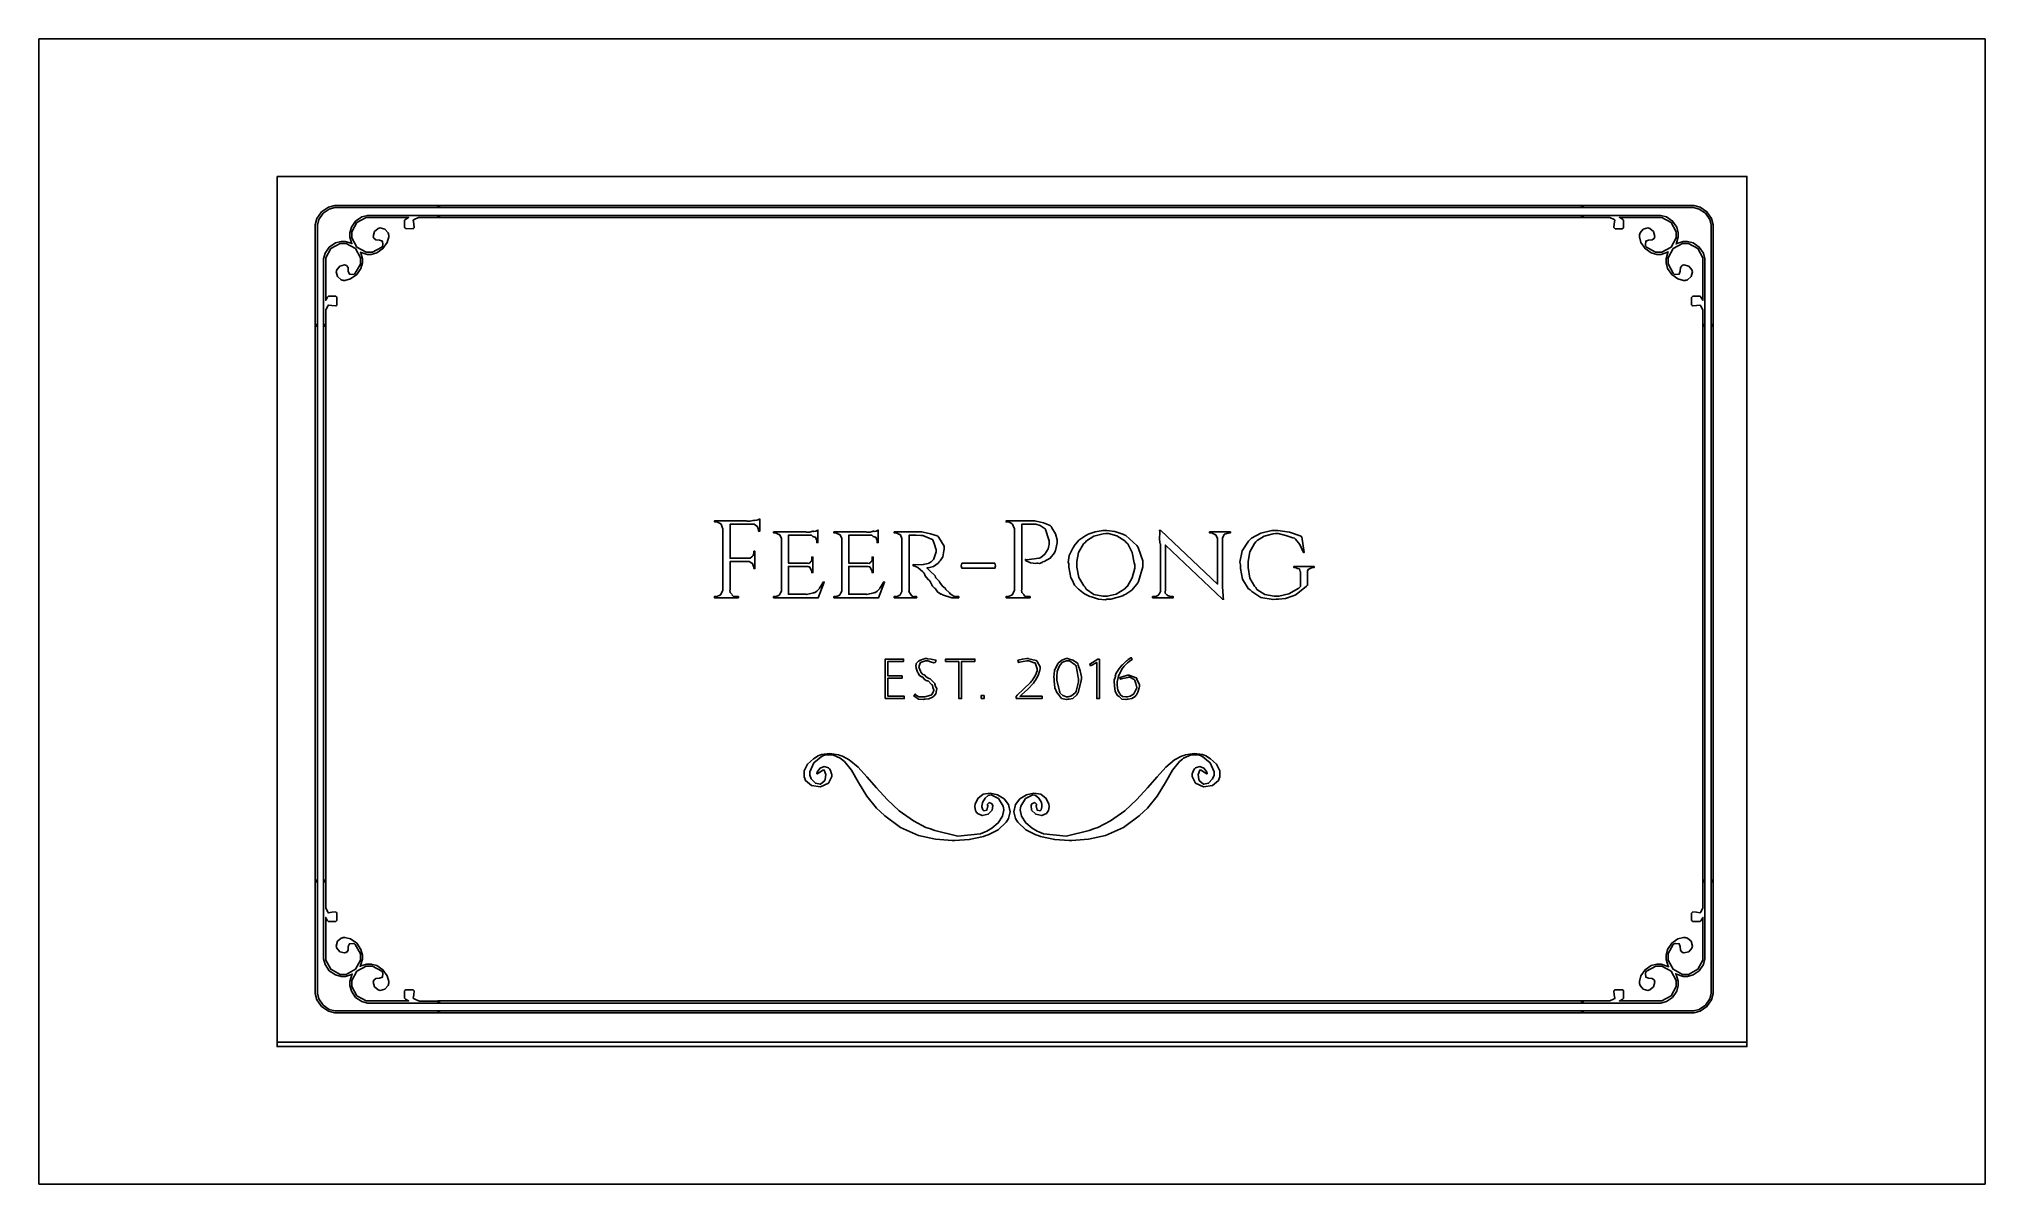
# Model space of a CAD drawing. Extents: x -0.54 to 3.89, y -0.31 to 2.3.
import ezdxf

# ---------------------------------------------------------------- set-up
doc = ezdxf.new("R2010")
doc.units = 0
doc.layers.get('0').update_dxf_attribs({"linetype": 'CONTINUOUS'})

msp = doc.modelspace()

# ---------------------------------------------------------------- linework, layer by layer
at = {"color": 250}
msp.add_lwpolyline([(-0.54221, 2.29892), (3.88943, 2.29892), (3.88943, -0.307914), (-0.54221, -0.307914), (-0.54221, 2.29892)], close=True, dxfattribs=at)
at = {"color": 7}
for points in [[(0, 1.98608), (3.34722, 1.98608), (3.34722, 0.004912), (0, 0.004912), (0, 1.98608)], [(0, 1.98608), (3.34722, 1.98608), (3.34722, 0.015329), (0, 0.015329), (0, 1.98608)]]:
    msp.add_lwpolyline(points, close=True, dxfattribs=at)
at = {"color": 33}
for points in [[(0.091851, 1.87064), (0.091851, 1.87497), (0.095323, 1.88794), (0.104818, 1.9021), (0.118924, 1.91165), (0.131836, 1.91513), (0.136176, 1.91513), (0.369629, 1.91513), (0.369629, 1.91979), (0.136176, 1.91979), (0.131402, 1.91979), (0.117079, 1.91593), (0.101508, 1.90542), (0.090983, 1.88979), (0.087131, 1.87546), (0.087131, 1.87064), (0.087131, 1.64494), (0.091851, 1.64494), (0.091851, 1.87064)], [(0.365885, 1.91979), (2.97433, 1.91979), (2.97433, 1.91513), (0.365885, 1.91513), (0.365885, 1.91979)], [(3.22146, 1.91513), (3.22575, 1.91513), (3.23872, 1.91165), (3.25282, 1.9021), (3.26232, 1.88794), (3.26585, 1.87497), (3.26585, 1.87064), (3.26585, 1.64494), (3.27051, 1.64494), (3.27051, 1.87064), (3.27051, 1.87546), (3.2666, 1.88979), (3.25608, 1.90542), (3.2405, 1.91593), (3.22618, 1.91979), (3.22146, 1.91979), (2.9706, 1.91979), (2.9706, 1.91513), (3.22146, 1.91513)], [(0.11084, 1.67999), (0.111111, 1.6815), (0.115397, 1.69138), (0.115994, 1.69214), (0.117025, 1.69322), (0.125054, 1.69182), (0.133789, 1.69111), (0.135091, 1.69242), (0.136393, 1.69376), (0.136339, 1.71043), (0.135037, 1.71172), (0.133681, 1.71308), (0.117079, 1.71297), (0.115777, 1.71161), (0.115289, 1.71112), (0.111111, 1.70435), (0.11084, 1.70353), (0.11084, 1.79365), (0.11084, 1.80071), (0.122396, 1.82169), (0.143392, 1.83331), (0.15039, 1.83331), (0.157389, 1.83331), (0.178386, 1.82169), (0.189996, 1.80071), (0.189996, 1.79365), (0.189996, 1.78611), (0.178222, 1.76533), (0.176107, 1.76349), (0.173394, 1.76283), (0.16466, 1.76365), (0.162326, 1.7701), (0.161893, 1.77829), (0.157824, 1.78339), (0.156196, 1.78378), (0.153863, 1.78438), (0.143067, 1.78176), (0.135851, 1.77331), (0.135308, 1.77097), (0.134711, 1.76869), (0.13737, 1.75789), (0.145725, 1.75062), (0.148058, 1.75003), (0.148221, 1.75003), (0.150174, 1.74976), (0.15039, 1.74971), (0.15039, 1.74926), (0.154676, 1.74926), (0.167589, 1.75279), (0.18164, 1.76229), (0.191135, 1.7764), (0.194661, 1.78936), (0.194661, 1.79365), (0.194661, 1.79864), (0.190647, 1.81199), (0.189942, 1.81344), (0.191461, 1.81269), (0.205404, 1.80851), (0.210069, 1.80851), (0.214356, 1.80851), (0.227214, 1.81204), (0.241265, 1.82154), (0.25076, 1.83564), (0.254286, 1.84861), (0.254286, 1.85289), (0.253851, 1.85289), (0.253797, 1.85311), (0.253526, 1.85511), (0.253526, 1.85528), (0.252929, 1.85761), (0.245714, 1.86603), (0.234918, 1.86868), (0.232639, 1.86808), (0.230306, 1.86754), (0.221897, 1.86028), (0.219239, 1.84947), (0.219835, 1.84714), (0.220215, 1.84551), (0.225261, 1.84139), (0.233507, 1.8409), (0.239908, 1.83857), (0.240776, 1.82989), (0.240126, 1.82718), (0.238282, 1.82506), (0.217122, 1.81324), (0.210069, 1.81324), (0.203017, 1.81324), (0.182021, 1.8249), (0.170464, 1.84589), (0.170464, 1.85289), (0.170464, 1.85994), (0.182021, 1.881), (0.203017, 1.89261), (0.210069, 1.89261), (0.299968, 1.89261), (0.299154, 1.89233), (0.292318, 1.8881), (0.291829, 1.88761), (0.290474, 1.88632), (0.290419, 1.86971), (0.291775, 1.86836), (0.293078, 1.86706), (0.309679, 1.86694), (0.311035, 1.86825), (0.312338, 1.8696), (0.311632, 1.87833), (0.310221, 1.88636), (0.311307, 1.8874), (0.312067, 1.888), (0.32194, 1.89233), (0.32346, 1.89261), (0.369629, 1.89261), (0.369629, 1.89728), (0.210069, 1.89728), (0.205729, 1.89728), (0.192817, 1.89381), (0.178765, 1.88431), (0.169271, 1.87019), (0.165799, 1.85724), (0.165799, 1.85289), (0.165799, 1.84796), (0.16976, 1.83461), (0.170518, 1.8331), (0.169, 1.8339), (0.155003, 1.83797), (0.15039, 1.83797), (0.14605, 1.83797), (0.133138, 1.8345), (0.119086, 1.82501), (0.109646, 1.8109), (0.106174, 1.79799), (0.106174, 1.79365), (0.106174, 1.64494), (0.11084, 1.64494), (0.11084, 1.67999), (0.11084, 1.67999)], [(0.365885, 1.89728), (2.97433, 1.89728), (2.97433, 1.89261), (0.365885, 1.89261), (0.365885, 1.89728)], [(3.20725, 1.83797), (3.20188, 1.83797), (3.18744, 1.83336), (3.18587, 1.83244), (3.18664, 1.83401), (3.19086, 1.84817), (3.19086, 1.85289), (3.19086, 1.85724), (3.18733, 1.87019), (3.1779, 1.88431), (3.16385, 1.89381), (3.15093, 1.89728), (3.14665, 1.89728), (2.9706, 1.89728), (2.9706, 1.89261), (3.03321, 1.89261), (3.03467, 1.89233), (3.04465, 1.888), (3.04542, 1.8874), (3.04644, 1.88636), (3.04503, 1.87833), (3.04428, 1.8696), (3.04563, 1.86825), (3.04693, 1.86694), (3.06358, 1.867), (3.06494, 1.86831), (3.06625, 1.86965), (3.06614, 1.88632), (3.06483, 1.88761), (3.06435, 1.8881), (3.05751, 1.89233), (3.05669, 1.89261), (3.14665, 1.89261), (3.1536, 1.89261), (3.17458, 1.881), (3.18619, 1.85994), (3.18619, 1.85289), (3.18619, 1.84589), (3.17458, 1.8249), (3.1536, 1.81324), (3.14665, 1.81324), (3.13911, 1.81324), (3.11833, 1.82506), (3.11654, 1.82718), (3.11589, 1.82989), (3.11669, 1.83857), (3.1231, 1.8409), (3.13135, 1.84139), (3.13639, 1.84546), (3.13683, 1.84708), (3.13738, 1.84942), (3.13471, 1.86028), (3.12636, 1.86749), (3.12403, 1.86803), (3.12169, 1.86863), (3.11094, 1.86603), (3.10374, 1.85761), (3.10319, 1.85528), (3.10314, 1.85511), (3.10281, 1.85311), (3.10281, 1.85289), (3.10238, 1.85289), (3.10238, 1.84861), (3.10585, 1.83564), (3.11535, 1.82154), (3.12939, 1.81204), (3.14231, 1.80851), (3.14665, 1.80851), (3.15196, 1.80851), (3.16639, 1.81324), (3.16803, 1.8141), (3.16721, 1.81258), (3.16297, 1.79842), (3.16297, 1.79365), (3.16297, 1.78936), (3.16644, 1.7764), (3.17594, 1.76229), (3.19, 1.75279), (3.2029, 1.74926), (3.20725, 1.74926), (3.20725, 1.74971), (3.20742, 1.74976), (3.20936, 1.75003), (3.20958, 1.75003), (3.21186, 1.75062), (3.22026, 1.75789), (3.22287, 1.76864), (3.22233, 1.77097), (3.22174, 1.77331), (3.21451, 1.78176), (3.20372, 1.78438), (3.20144, 1.78378), (3.19976, 1.78339), (3.19569, 1.77829), (3.19521, 1.7701), (3.19287, 1.76365), (3.18419, 1.76283), (3.18153, 1.76349), (3.17942, 1.76533), (3.16764, 1.7866), (3.16764, 1.79365), (3.16764, 1.80071), (3.17919, 1.82169), (3.20019, 1.83331), (3.20725, 1.83331), (3.21419, 1.83331), (3.23519, 1.82169), (3.24681, 1.80071), (3.24681, 1.79365), (3.24681, 1.70353), (3.24647, 1.70435), (3.24235, 1.71112), (3.24186, 1.71161), (3.2405, 1.71297), (3.2239, 1.71308), (3.2226, 1.71172), (3.22125, 1.71043), (3.22119, 1.69376), (3.22254, 1.69242), (3.22385, 1.69111), (3.23258, 1.69182), (3.24056, 1.69322), (3.24164, 1.69214), (3.24224, 1.69138), (3.24653, 1.6815), (3.24681, 1.68004), (3.24681, 1.64494), (3.25151, 1.64494), (3.25151, 1.79365), (3.25151, 1.79799), (3.24799, 1.8109), (3.2385, 1.82501), (3.22444, 1.8345), (3.21153, 1.83797), (3.20725, 1.83797)], [(0.087131, 1.64868), (0.091851, 1.64868), (0.091851, 0.380129), (0.087131, 0.380129), (0.087131, 1.64868)], [(0.106174, 1.64868), (0.11084, 1.64868), (0.11084, 0.380075), (0.106174, 0.380075), (0.106174, 1.64868)], [(3.24681, 1.64868), (3.25151, 1.64868), (3.25151, 0.380075), (3.24681, 0.380075), (3.24681, 1.64868)], [(3.26585, 1.64868), (3.27051, 1.64868), (3.27051, 0.380129), (3.26585, 0.380129), (3.26585, 1.64868)], [(1.38493, 0.797392), (1.38493, 0.887236), (1.42681, 0.887236), (1.42681, 0.882028), (1.391, 0.882028), (1.391, 0.848825), (1.42333, 0.848825), (1.42333, 0.843833), (1.391, 0.843833), (1.391, 0.8026), (1.42811, 0.8026), (1.42811, 0.797392), (1.38493, 0.797392)], [(1.49858, 0.879207), (1.49599, 0.878881), (1.48785, 0.880617), (1.48221, 0.883112), (1.48036, 0.883112), (1.47661, 0.88295), (1.4655, 0.879478), (1.46213, 0.872154), (1.46213, 0.869658), (1.46169, 0.868464), (1.46556, 0.859458), (1.46625, 0.85859), (1.46615, 0.857343), (1.46963, 0.853165), (1.47526, 0.850343), (1.47624, 0.849693), (1.47678, 0.848174), (1.48144, 0.844376), (1.48699, 0.842368), (1.48796, 0.841663), (1.48872, 0.840794), (1.49744, 0.832657), (1.49815, 0.831681), (1.49772, 0.830215), (1.49957, 0.82479), (1.50228, 0.820558), (1.50228, 0.819093), (1.50196, 0.816544), (1.49989, 0.808026), (1.49593, 0.80271), (1.49468, 0.801732), (1.49257, 0.800431), (1.48432, 0.79685), (1.47612, 0.795874), (1.47342, 0.795874), (1.47097, 0.794843), (1.46061, 0.79609), (1.45199, 0.801678), (1.45042, 0.802818), (1.45344, 0.807375), (1.4541, 0.805531), (1.46164, 0.801569), (1.47026, 0.801299), (1.47319, 0.801299), (1.47483, 0.800974), (1.48893, 0.804933), (1.4899, 0.805639), (1.49046, 0.805747), (1.49365, 0.810033), (1.49576, 0.816218), (1.49576, 0.818225), (1.49485, 0.818606), (1.49333, 0.822838), (1.49229, 0.828046), (1.49164, 0.82886), (1.4904, 0.829456), (1.48242, 0.837322), (1.48144, 0.837974), (1.47976, 0.837649), (1.47407, 0.840578), (1.47049, 0.845732), (1.46951, 0.846438), (1.46772, 0.846546), (1.46251, 0.850235), (1.46018, 0.855661), (1.45953, 0.856637), (1.45861, 0.857343), (1.4554, 0.866457), (1.4554, 0.86944), (1.45449, 0.870581), (1.45546, 0.87709), (1.46083, 0.882679), (1.46192, 0.883547), (1.46262, 0.884197), (1.47558, 0.888756), (1.47993, 0.888756), (1.48107, 0.888104), (1.48964, 0.886639), (1.49914, 0.884957), (1.50076, 0.884197), (1.49858, 0.879207)], [(1.55268, 0.882028), (1.52229, 0.882028), (1.52229, 0.887236), (1.58914, 0.887236), (1.58914, 0.882028), (1.55875, 0.882028), (1.55875, 0.797392), (1.55268, 0.797392), (1.55268, 0.882028)], [(1.68283, 0.797392), (1.68283, 0.802383), (1.68571, 0.805042), (1.7156, 0.834231), (1.71778, 0.836889), (1.71978, 0.838625), (1.72738, 0.850343), (1.73101, 0.860597), (1.73101, 0.864015), (1.73085, 0.864938), (1.72646, 0.878339), (1.72558, 0.878989), (1.72385, 0.878664), (1.71778, 0.880563), (1.71192, 0.883112), (1.70996, 0.883112), (1.70751, 0.88295), (1.69032, 0.879857), (1.68847, 0.879207), (1.68696, 0.884415), (1.68793, 0.884849), (1.69743, 0.887236), (1.70747, 0.888756), (1.71083, 0.888756), (1.71203, 0.888104), (1.72868, 0.884089), (1.72993, 0.883112), (1.73112, 0.881974), (1.73753, 0.869169), (1.73753, 0.864883), (1.73682, 0.861792), (1.7334, 0.849964), (1.72721, 0.83895), (1.72515, 0.836237), (1.72228, 0.832657), (1.70947, 0.818443), (1.69558, 0.805531), (1.69217, 0.8026), (1.74229, 0.8026), (1.74229, 0.797392), (1.68283, 0.797392)], [(1.80072, 0.795874), (1.79753, 0.794951), (1.7864, 0.797501), (1.77957, 0.806399), (1.77815, 0.80846), (1.77632, 0.809654), (1.77106, 0.821915), (1.76947, 0.837378), (1.76947, 0.842531), (1.76861, 0.845894), (1.77024, 0.861411), (1.77632, 0.874378), (1.77772, 0.876385), (1.77869, 0.877688), (1.787, 0.884469), (1.79725, 0.888756), (1.80072, 0.888756), (1.80203, 0.888104), (1.81207, 0.884686), (1.82215, 0.878447), (1.82351, 0.876385), (1.82417, 0.873564), (1.82861, 0.860651), (1.83176, 0.847089), (1.83176, 0.842531), (1.83149, 0.838679), (1.82449, 0.810576), (1.82308, 0.80846), (1.82096, 0.805476), (1.81222, 0.797664), (1.8036, 0.795874), (1.80072, 0.795874)], [(1.87283, 0.887236), (1.87283, 0.797392), (1.86675, 0.797392), (1.86675, 0.87964), (1.85243, 0.872044), (1.85047, 0.875951), (1.86893, 0.887236), (1.87283, 0.887236)], [(1.91331, 0.830813), (1.91308, 0.827774), (1.9145, 0.816761), (1.91851, 0.809436), (1.9196, 0.808243), (1.91982, 0.806453), (1.92557, 0.801678), (1.93294, 0.801299), (1.93544, 0.801299), (1.93614, 0.800974), (1.94287, 0.802492), (1.95025, 0.80694), (1.95128, 0.808026), (1.95122, 0.808297), (1.95437, 0.814265), (1.95757, 0.821807), (1.95757, 0.824301), (1.95714, 0.824844), (1.95562, 0.831301), (1.95324, 0.838733), (1.95236, 0.83971), (1.9515, 0.840686), (1.94189, 0.845786), (1.93869, 0.845786), (1.93722, 0.845244), (1.92219, 0.841989), (1.92068, 0.841229), (1.91894, 0.845135), (1.92003, 0.845569), (1.92871, 0.848607), (1.93767, 0.850778), (1.94065, 0.850778), (1.94228, 0.849801), (1.95654, 0.844647), (1.95757, 0.843399), (1.95817, 0.841826), (1.96386, 0.82886), (1.96386, 0.824519), (1.96289, 0.821535), (1.96035, 0.812094), (1.95697, 0.805801), (1.95562, 0.804336), (1.954, 0.802383), (1.94624, 0.797175), (1.93842, 0.795874), (1.93587, 0.795874), (1.93317, 0.794951), (1.92361, 0.796144), (1.91743, 0.801842), (1.91612, 0.803035), (1.91411, 0.803957), (1.90842, 0.813397), (1.90679, 0.826472), (1.90679, 0.830813), (1.90593, 0.831897), (1.90614, 0.839222), (1.90896, 0.847197), (1.9094, 0.848607), (1.90881, 0.849258), (1.91075, 0.855226), (1.9151, 0.861954), (1.91569, 0.862931), (1.91585, 0.863093), (1.91922, 0.867487), (1.92404, 0.87351), (1.92503, 0.874432), (1.92594, 0.874813), (1.93431, 0.882842), (1.935, 0.883329), (1.93485, 0.883547), (1.93821, 0.886422), (1.94401, 0.88984), (1.94499, 0.890492), (1.9476, 0.886368), (1.94575, 0.885175), (1.94026, 0.881322), (1.93674, 0.878447), (1.93587, 0.877688), (1.93419, 0.876168), (1.92925, 0.87134), (1.92617, 0.867596), (1.92524, 0.866403), (1.92318, 0.862931), (1.91618, 0.848662), (1.91331, 0.835315), (1.91331, 0.830813)], [(1.7825, 0.872479), (1.78065, 0.870254), (1.77647, 0.858915), (1.77599, 0.846492), (1.77599, 0.842314), (1.77576, 0.838842), (1.78142, 0.813994), (1.7825, 0.812149), (1.78282, 0.810304), (1.78922, 0.803903), (1.79785, 0.801299), (1.80072, 0.801299), (1.80149, 0.800974), (1.80925, 0.803524), (1.81765, 0.810358), (1.81874, 0.812149), (1.8195, 0.813885), (1.82525, 0.835207), (1.82525, 0.842314), (1.82437, 0.845299), (1.82232, 0.859242), (1.81982, 0.870743), (1.81874, 0.872479), (1.81733, 0.873781), (1.80485, 0.883112), (1.80072, 0.883112), (1.79769, 0.88295), (1.78868, 0.880183), (1.78358, 0.874269), (1.7825, 0.872479)], [(1.60319, 0.797392), (1.60319, 0.804119), (1.60992, 0.804119), (1.60992, 0.797392), (1.60319, 0.797392)], [(0.136176, 0.086292), (0.131836, 0.086292), (0.118924, 0.089818), (0.104818, 0.099367), (0.095323, 0.113527), (0.091851, 0.126494), (0.091851, 0.13078), (0.091851, 0.383872), (0.087131, 0.383872), (0.087131, 0.13078), (0.087131, 0.126006), (0.090983, 0.111683), (0.101508, 0.096058), (0.117079, 0.085532), (0.131402, 0.081626), (0.136176, 0.081626), (0.369629, 0.081626), (0.369629, 0.086292), (0.136176, 0.086292)], [(0.323514, 0.108862), (0.321994, 0.109133), (0.312067, 0.113419), (0.311307, 0.114016), (0.310221, 0.115101), (0.311632, 0.12313), (0.312338, 0.131865), (0.311035, 0.133167), (0.309679, 0.134523), (0.293078, 0.134469), (0.291775, 0.133113), (0.290419, 0.131811), (0.290474, 0.115155), (0.291829, 0.113799), (0.292318, 0.11331), (0.299154, 0.109187), (0.299968, 0.108862), (0.210069, 0.108862), (0.203017, 0.108862), (0.182021, 0.120526), (0.170464, 0.141522), (0.170464, 0.148521), (0.170464, 0.155574), (0.182021, 0.176624), (0.203017, 0.188235), (0.210069, 0.188235), (0.217557, 0.188235), (0.238282, 0.176461), (0.240126, 0.174292), (0.240776, 0.171633), (0.239963, 0.162899), (0.233507, 0.160565), (0.225315, 0.160076), (0.220215, 0.156008), (0.219835, 0.154326), (0.219239, 0.151993), (0.221897, 0.141197), (0.230306, 0.133981), (0.232639, 0.133384), (0.234918, 0.132842), (0.245714, 0.135446), (0.252929, 0.143856), (0.253526, 0.146188), (0.253526, 0.146406), (0.253797, 0.148358), (0.253851, 0.148521), (0.254286, 0.148521), (0.254286, 0.152861), (0.25076, 0.165828), (0.241265, 0.179933), (0.227214, 0.189428), (0.214356, 0.1929), (0.210069, 0.1929), (0.204807, 0.1929), (0.190647, 0.188506), (0.189128, 0.187638), (0.189996, 0.189265), (0.194661, 0.204131), (0.194661, 0.209068), (0.194661, 0.213408), (0.191135, 0.226375), (0.18164, 0.240481), (0.167589, 0.249975), (0.154676, 0.253447), (0.15039, 0.253447), (0.15039, 0.252958), (0.150174, 0.252958), (0.148221, 0.252688), (0.148058, 0.252633), (0.145725, 0.25209), (0.137316, 0.244875), (0.134711, 0.234025), (0.135308, 0.231692), (0.135851, 0.229358), (0.143067, 0.220949), (0.153863, 0.218344), (0.156196, 0.218888), (0.157824, 0.219322), (0.161893, 0.224421), (0.162326, 0.232614), (0.16466, 0.239069), (0.173394, 0.239883), (0.176107, 0.239232), (0.178222, 0.237442), (0.189996, 0.216175), (0.189996, 0.209068), (0.189996, 0.202069), (0.178386, 0.181018), (0.157389, 0.169354), (0.15039, 0.169354), (0.143392, 0.169354), (0.122396, 0.181018), (0.11084, 0.202069), (0.11084, 0.209068), (0.11084, 0.299183), (0.111111, 0.298424), (0.115289, 0.291533), (0.115777, 0.291044), (0.117079, 0.289743), (0.133681, 0.289689), (0.135037, 0.29099), (0.136339, 0.292347), (0.136393, 0.309003), (0.135091, 0.310304), (0.133735, 0.311661), (0.125, 0.310901), (0.116971, 0.30949), (0.11594, 0.310522), (0.115343, 0.311281), (0.111111, 0.321264), (0.11084, 0.322729), (0.11084, 0.383872), (0.106174, 0.383872), (0.106174, 0.209068), (0.106174, 0.204782), (0.109646, 0.191815), (0.119086, 0.17771), (0.133138, 0.168215), (0.14605, 0.164689), (0.15039, 0.164689), (0.155599, 0.164689), (0.16976, 0.169138), (0.171332, 0.169951), (0.17041, 0.168378), (0.165799, 0.153513), (0.165799, 0.148521), (0.165799, 0.144235), (0.169271, 0.131268), (0.178765, 0.117162), (0.192817, 0.107668), (0.205729, 0.104141), (0.210069, 0.104141), (0.369629, 0.104141), (0.369629, 0.108807), (0.323514, 0.108807), (0.323514, 0.108862), (0.323514, 0.108862)], [(3.24681, 0.322621), (3.24653, 0.32121), (3.24224, 0.311336), (3.24169, 0.310576), (3.24061, 0.30949), (3.23258, 0.310901), (3.22385, 0.311661), (3.22254, 0.310304), (3.22119, 0.309003), (3.22125, 0.292347), (3.2226, 0.29099), (3.2239, 0.289689), (3.24056, 0.289743), (3.24192, 0.291044), (3.24235, 0.291533), (3.24647, 0.298424), (3.24681, 0.299183), (3.24681, 0.209068), (3.24681, 0.202069), (3.23519, 0.181018), (3.21419, 0.169354), (3.20725, 0.169354), (3.20019, 0.169354), (3.17919, 0.181018), (3.16764, 0.202069), (3.16764, 0.209068), (3.16764, 0.216608), (3.17942, 0.237387), (3.18153, 0.239178), (3.18419, 0.239883), (3.19293, 0.239069), (3.19526, 0.232614), (3.19569, 0.224421), (3.19976, 0.219322), (3.20144, 0.218888), (3.20372, 0.218344), (3.21451, 0.220949), (3.22179, 0.229358), (3.22239, 0.231692), (3.22293, 0.234025), (3.22026, 0.244875), (3.21192, 0.25209), (3.20958, 0.252633), (3.20936, 0.252688), (3.20742, 0.252958), (3.20725, 0.252958), (3.20725, 0.253447), (3.2029, 0.253447), (3.19, 0.249975), (3.17594, 0.240481), (3.16644, 0.226375), (3.16297, 0.213408), (3.16297, 0.209068), (3.16297, 0.203479), (3.16808, 0.188397), (3.16906, 0.186715), (3.16737, 0.187692), (3.15181, 0.1929), (3.14665, 0.1929), (3.14231, 0.1929), (3.12939, 0.189428), (3.11535, 0.179933), (3.10585, 0.165828), (3.10238, 0.152861), (3.10238, 0.148521), (3.10286, 0.148521), (3.10286, 0.148358), (3.10314, 0.146406), (3.10319, 0.146188), (3.10374, 0.143856), (3.11094, 0.135446), (3.12175, 0.132842), (3.12408, 0.133384), (3.12636, 0.133981), (3.13476, 0.141197), (3.13738, 0.151993), (3.13683, 0.154326), (3.13639, 0.156008), (3.13135, 0.160076), (3.1231, 0.160565), (3.11669, 0.162899), (3.11594, 0.171633), (3.1166, 0.174292), (3.11837, 0.176461), (3.13954, 0.188235), (3.14665, 0.188235), (3.15365, 0.188235), (3.17464, 0.176624), (3.18625, 0.155574), (3.18625, 0.148521), (3.18625, 0.141522), (3.17464, 0.120526), (3.15365, 0.108862), (3.14665, 0.108862), (3.05675, 0.108862), (3.05751, 0.109187), (3.0644, 0.11331), (3.06489, 0.113799), (3.06619, 0.115155), (3.06625, 0.131811), (3.06494, 0.133113), (3.06358, 0.134469), (3.04699, 0.134523), (3.04568, 0.133167), (3.04432, 0.131865), (3.04503, 0.12313), (3.0465, 0.115101), (3.04542, 0.114016), (3.04465, 0.113419), (3.03467, 0.109133), (3.03321, 0.108862), (2.9706, 0.108862), (2.9706, 0.104141), (3.14665, 0.104141), (3.15093, 0.104141), (3.16385, 0.107668), (3.1779, 0.117162), (3.18739, 0.131268), (3.19092, 0.144235), (3.19092, 0.148521), (3.19092, 0.154108), (3.18576, 0.169246), (3.18485, 0.170874), (3.18647, 0.169897), (3.20204, 0.164689), (3.20725, 0.164689), (3.21153, 0.164689), (3.22444, 0.168215), (3.2385, 0.17771), (3.24799, 0.191815), (3.25151, 0.204782), (3.25151, 0.209068), (3.25151, 0.383872), (3.24685, 0.383872), (3.24681, 0.322621)], [(3.26585, 0.383872), (3.26585, 0.13078), (3.26585, 0.126494), (3.26232, 0.113527), (3.25282, 0.099367), (3.23872, 0.089818), (3.22575, 0.086292), (3.22146, 0.086292), (2.9706, 0.086292), (2.9706, 0.081626), (3.22146, 0.081626), (3.22618, 0.081626), (3.2405, 0.085532), (3.25608, 0.096058), (3.2666, 0.111683), (3.27051, 0.126006), (3.27051, 0.13078), (3.27051, 0.383872), (3.26585, 0.383872)], [(0.365885, 0.108862), (2.97433, 0.108862), (2.97433, 0.104141), (0.365885, 0.104141), (0.365885, 0.108862)], [(0.365885, 0.086292), (2.97433, 0.086292), (2.97433, 0.081626), (0.365885, 0.081626), (0.365885, 0.086292)]]:
    msp.add_lwpolyline(points, close=True, dxfattribs=at)
at = {"color": 31}
for points in [[(1.09907, 1.19908), (1.09907, 1.17803), (1.09646, 1.17803), (1.09646, 1.18172), (1.09608, 1.18237), (1.09353, 1.18981), (1.09299, 1.1904), (1.09234, 1.19013), (1.08632, 1.19409), (1.08431, 1.19409), (1.03157, 1.19409), (1.03157, 1.11684), (1.07368, 1.11684), (1.07368, 1.11684), (1.07709, 1.11705), (1.08154, 1.11998), (1.08214, 1.12053), (1.08214, 1.12053), (1.08436, 1.12308), (1.08583, 1.12753), (1.08583, 1.12899), (1.08583, 1.13268), (1.08822, 1.13268), (1.08822, 1.09318), (1.08583, 1.09318), (1.08583, 1.09709), (1.08518, 1.09785), (1.0829, 1.10501), (1.08236, 1.10555), (1.08143, 1.10539), (1.07492, 1.10924), (1.07411, 1.10924), (1.03157, 1.10924), (1.03157, 1.04501), (1.03087, 1.04376), (1.03157, 1.03844), (1.03537, 1.0347), (1.03613, 1.03394), (1.03592, 1.03318), (1.03966, 1.02965), (1.04546, 1.02938), (1.04742, 1.02938), (1.05067, 1.02938), (1.05067, 1.02678), (0.995985, 1.02678), (0.995985, 1.02938), (0.99924, 1.02938), (0.999946, 1.02916), (1.00955, 1.03318), (1.01031, 1.03394), (1.01096, 1.0341), (1.01525, 1.04392), (1.0153, 1.04501), (1.0153, 1.18498), (1.01476, 1.18558), (1.01112, 1.19453), (1.01031, 1.19518), (1.00939, 1.19572), (1.00174, 1.1993), (0.99924, 1.1993), (0.996203, 1.1993), (0.995985, 1.20169), (1.06934, 1.20169), (1.07015, 1.20104), (1.07666, 1.20104), (1.08453, 1.20299), (1.08605, 1.20321), (1.08691, 1.20267), (1.09288, 1.20353), (1.09842, 1.20603), (1.09907, 1.20625), (1.09907, 1.19908)], [(1.77681, 1.15351), (1.77621, 1.15156), (1.773, 1.13469), (1.77225, 1.13311), (1.77067, 1.12942), (1.76058, 1.11689), (1.74681, 1.10957), (1.74338, 1.10837), (1.74214, 1.10707), (1.73639, 1.1049), (1.73215, 1.10577), (1.73079, 1.10577), (1.72803, 1.10501), (1.7161, 1.10604), (1.70594, 1.11065), (1.7041, 1.11163), (1.7041, 1.11402), (1.70682, 1.11304), (1.73514, 1.11662), (1.73774, 1.11792), (1.73926, 1.11846), (1.74821, 1.12628), (1.75575, 1.13832), (1.75662, 1.14092), (1.75683, 1.14158), (1.75814, 1.14825), (1.75814, 1.15047), (1.75814, 1.15047), (1.75814, 1.15471), (1.75814, 1.15612), (1.75786, 1.15867), (1.75022, 1.18216), (1.74881, 1.18389), (1.74681, 1.1853), (1.73747, 1.19116), (1.72754, 1.19431), (1.72428, 1.19431), (1.69564, 1.19431), (1.69564, 1.04501), (1.69499, 1.0437), (1.69581, 1.03844), (1.69965, 1.0347), (1.70042, 1.03394), (1.70019, 1.03318), (1.70372, 1.02965), (1.70953, 1.02938), (1.71149, 1.02938), (1.71474, 1.02938), (1.71474, 1.02678), (1.66004, 1.02678), (1.66004, 1.02938), (1.66331, 1.02938), (1.66401, 1.02916), (1.67361, 1.03318), (1.67438, 1.03394), (1.67503, 1.0341), (1.67931, 1.04392), (1.67936, 1.04501), (1.67936, 1.18476), (1.67865, 1.18541), (1.67469, 1.19453), (1.67393, 1.19518), (1.67312, 1.19572), (1.66575, 1.1993), (1.66331, 1.1993), (1.66026, 1.1993), (1.66004, 1.20169), (1.72537, 1.20169), (1.7284, 1.20104), (1.74528, 1.19746), (1.76064, 1.19106), (1.76292, 1.18888), (1.76465, 1.18601), (1.77246, 1.1725), (1.77681, 1.15829), (1.77681, 1.15351)], [(1.13417, 1.02938), (1.13487, 1.02916), (1.14366, 1.03247), (1.14437, 1.03307), (1.14437, 1.03307), (1.14578, 1.03665), (1.14865, 1.0417), (1.14871, 1.04262), (1.14871, 1.16133), (1.14838, 1.16143), (1.14507, 1.16984), (1.14437, 1.17044), (1.14274, 1.17066), (1.13802, 1.17277), (1.13509, 1.17435), (1.13417, 1.17435), (1.1307, 1.17435), (1.1307, 1.17673), (1.20383, 1.17673), (1.20524, 1.17581), (1.21289, 1.17576), (1.22032, 1.17803), (1.22163, 1.17825), (1.22217, 1.1776), (1.22711, 1.17809), (1.23139, 1.18069), (1.23182, 1.18086), (1.23182, 1.15221), (1.229, 1.15243), (1.229, 1.15633), (1.2289, 1.15682), (1.22607, 1.16463), (1.22553, 1.16523), (1.22439, 1.16485), (1.22005, 1.16632), (1.21728, 1.16892), (1.21642, 1.16892), (1.16455, 1.16892), (1.16455, 1.10555), (1.2073, 1.10555), (1.20736, 1.10523), (1.21077, 1.10512), (1.21446, 1.1081), (1.2149, 1.10859), (1.2149, 1.10859), (1.21674, 1.11043), (1.2175, 1.11461), (1.2175, 1.11597), (1.2175, 1.11922), (1.22032, 1.11922), (1.22032, 1.08428), (1.2175, 1.08428), (1.2175, 1.08754), (1.21723, 1.0883), (1.21316, 1.09665), (1.21229, 1.09709), (1.21121, 1.09714), (1.20833, 1.09796), (1.20795, 1.09796), (1.16455, 1.09796), (1.16455, 1.03459), (1.20383, 1.03459), (1.20546, 1.03394), (1.22184, 1.03784), (1.22314, 1.03849), (1.22369, 1.03822), (1.2289, 1.04148), (1.23438, 1.04717), (1.23508, 1.04804), (1.23519, 1.04837), (1.23834, 1.05347), (1.24278, 1.06106), (1.24354, 1.06258), (1.24593, 1.06258), (1.23226, 1.02678), (1.1307, 1.02678), (1.1307, 1.02938), (1.13417, 1.02938)], [(1.27154, 1.02938), (1.27224, 1.02916), (1.28103, 1.03247), (1.28174, 1.03307), (1.28174, 1.03307), (1.28315, 1.03665), (1.28603, 1.0417), (1.28608, 1.04262), (1.28608, 1.16133), (1.28575, 1.16143), (1.28244, 1.16984), (1.28174, 1.17044), (1.28011, 1.17066), (1.27539, 1.17277), (1.27246, 1.17435), (1.27154, 1.17435), (1.26807, 1.17435), (1.26807, 1.17673), (1.3412, 1.17673), (1.34261, 1.17581), (1.35026, 1.17576), (1.35769, 1.17803), (1.359, 1.17825), (1.35954, 1.1776), (1.36448, 1.17809), (1.36876, 1.18069), (1.36919, 1.18086), (1.36919, 1.15221), (1.36637, 1.15243), (1.36637, 1.15633), (1.36627, 1.15682), (1.36344, 1.16463), (1.3629, 1.16523), (1.36176, 1.16485), (1.35742, 1.16632), (1.35466, 1.16892), (1.35379, 1.16892), (1.30192, 1.16892), (1.30192, 1.10555), (1.34467, 1.10555), (1.34473, 1.10523), (1.34814, 1.10512), (1.35183, 1.1081), (1.35227, 1.10859), (1.35227, 1.10859), (1.35411, 1.11043), (1.35487, 1.11461), (1.35487, 1.11597), (1.35487, 1.11922), (1.35769, 1.11922), (1.35769, 1.08428), (1.35487, 1.08428), (1.35487, 1.08754), (1.3546, 1.0883), (1.35053, 1.09665), (1.34966, 1.09709), (1.34858, 1.09714), (1.3457, 1.09796), (1.34532, 1.09796), (1.30192, 1.09796), (1.30192, 1.03459), (1.3412, 1.03459), (1.34283, 1.03394), (1.35921, 1.03784), (1.36051, 1.03849), (1.36106, 1.03822), (1.36627, 1.04148), (1.37174, 1.04717), (1.37245, 1.04804), (1.37256, 1.04837), (1.37571, 1.05347), (1.38015, 1.06106), (1.38091, 1.06258), (1.3833, 1.06258), (1.36963, 1.02678), (1.26807, 1.02678), (1.26807, 1.02938), (1.27154, 1.02938)], [(1.45231, 1.16892), (1.43907, 1.16892), (1.43907, 1.04283), (1.43864, 1.04137), (1.44487, 1.03177), (1.44601, 1.03112), (1.44596, 1.03106), (1.44781, 1.02927), (1.45182, 1.02938), (1.45318, 1.02938), (1.45643, 1.02938), (1.45687, 1.02678), (1.40543, 1.02678), (1.40543, 1.02938), (1.4089, 1.02938), (1.40961, 1.02916), (1.41818, 1.03247), (1.41889, 1.03307), (1.41889, 1.03307), (1.42031, 1.03665), (1.42301, 1.04115), (1.42301, 1.04262), (1.42301, 1.16133), (1.42269, 1.16143), (1.41954, 1.16984), (1.41889, 1.17044), (1.41726, 1.17066), (1.41265, 1.17277), (1.40983, 1.17435), (1.4089, 1.17435), (1.40543, 1.17435), (1.40543, 1.17673), (1.46838, 1.17673), (1.47168, 1.17581), (1.48839, 1.17266), (1.50299, 1.16773), (1.50526, 1.16588), (1.50732, 1.16409), (1.51893, 1.14429), (1.51893, 1.13767), (1.51872, 1.13366), (1.51585, 1.12004), (1.50971, 1.11054), (1.50786, 1.10859), (1.50564, 1.10561), (1.49485, 1.09779), (1.48292, 1.09524), (1.48008, 1.09492), (1.48101, 1.09329), (1.48822, 1.08678), (1.49735, 1.07826), (1.49918, 1.0756), (1.49886, 1.07544), (1.49994, 1.07197), (1.50635, 1.06638), (1.50786, 1.06454), (1.5089, 1.06188), (1.51525, 1.05347), (1.52126, 1.04842), (1.52219, 1.04739), (1.52262, 1.04582), (1.53049, 1.0386), (1.53108, 1.03806), (1.53256, 1.03567), (1.54085, 1.03014), (1.54949, 1.02938), (1.55236, 1.02938), (1.55236, 1.02678), (1.54454, 1.02678), (1.53678, 1.02678), (1.51535, 1.03329), (1.51351, 1.03459), (1.51118, 1.03491), (1.50407, 1.03996), (1.49924, 1.04728), (1.4981, 1.04869), (1.49724, 1.04848), (1.49294, 1.05325), (1.48714, 1.06388), (1.48529, 1.06649), (1.48258, 1.06812), (1.47553, 1.07696), (1.47368, 1.08287), (1.47358, 1.08298), (1.47026, 1.08575), (1.45882, 1.09546), (1.45085, 1.09969), (1.44819, 1.09969), (1.44819, 1.1023), (1.45296, 1.10181), (1.47151, 1.1023), (1.48253, 1.10485), (1.48356, 1.10533), (1.48421, 1.10528), (1.48942, 1.10848), (1.49431, 1.11347), (1.49485, 1.11423), (1.49533, 1.11559), (1.50092, 1.13121), (1.50092, 1.13637), (1.49989, 1.13789), (1.49713, 1.14825), (1.49333, 1.15845), (1.49181, 1.15981), (1.49007, 1.16051), (1.47021, 1.16859), (1.46772, 1.1687), (1.46604, 1.16849), (1.45574, 1.16892), (1.45231, 1.16892)], [(1.84472, 1.17022), (1.84685, 1.17152), (1.86333, 1.17717), (1.88108, 1.1802), (1.88704, 1.1802), (1.88976, 1.18015), (1.9075, 1.17766), (1.92617, 1.1719), (1.92936, 1.17022), (1.93257, 1.16822), (1.95806, 1.14548), (1.95996, 1.14244), (1.96158, 1.13908), (1.97146, 1.11103), (1.97146, 1.10165), (1.9714, 1.09747), (1.96186, 1.0641), (1.95996, 1.06106), (1.95779, 1.05754), (1.94624, 1.04425), (1.93257, 1.03475), (1.92936, 1.03307), (1.92617, 1.03095), (1.89893, 1.0233), (1.88986, 1.0233), (1.88629, 1.02244), (1.8705, 1.02347), (1.85667, 1.02802), (1.85406, 1.02895), (1.85081, 1.02976), (1.8386, 1.03562), (1.82921, 1.04332), (1.82736, 1.04501), (1.82471, 1.04636), (1.81603, 1.0558), (1.81044, 1.06752), (1.80935, 1.06996), (1.80783, 1.07229), (1.80285, 1.09644), (1.80285, 1.10447), (1.80176, 1.10712), (1.80404, 1.12291), (1.81222, 1.13946), (1.81413, 1.14244), (1.81515, 1.1451), (1.82611, 1.15785), (1.84147, 1.16859), (1.84472, 1.17022)], [(1.84017, 1.05065), (1.84261, 1.04652), (1.86025, 1.03443), (1.88032, 1.03068), (1.88704, 1.03068), (1.89057, 1.03036), (1.91103, 1.03518), (1.93078, 1.04734), (1.93392, 1.05065), (1.93668, 1.05314), (1.9476, 1.07219), (1.95301, 1.09448), (1.95301, 1.10186), (1.95215, 1.10664), (1.94694, 1.12953), (1.93707, 1.14961), (1.93392, 1.15286), (1.93033, 1.15612), (1.91211, 1.16773), (1.89328, 1.17283), (1.88704, 1.17283), (1.88124, 1.17223), (1.8596, 1.16697), (1.84332, 1.15623), (1.84017, 1.15286), (1.83632, 1.1495), (1.82493, 1.13013), (1.82129, 1.10897), (1.82129, 1.10186), (1.82101, 1.09622), (1.82557, 1.07273), (1.83703, 1.05401), (1.84017, 1.05065)], [(2.16661, 1.17435), (2.16558, 1.17364), (2.15771, 1.17131), (2.15707, 1.17066), (2.15593, 1.16962), (2.15294, 1.16263), (2.15294, 1.16176), (2.15294, 1.0552), (2.15283, 1.05276), (2.15435, 1.03003), (2.15468, 1.02786), (2.15533, 1.0233), (2.15294, 1.0233), (2.02294, 1.14657), (2.02294, 1.04218), (2.02225, 1.04142), (2.02262, 1.03703), (2.02621, 1.03372), (2.02686, 1.03307), (2.0275, 1.03193), (2.03435, 1.02938), (2.03662, 1.02938), (2.04096, 1.02938), (2.04096, 1.02678), (1.99365, 1.02678), (1.99365, 1.02938), (1.99799, 1.02938), (1.99799, 1.02938), (2.00151, 1.02998), (2.00689, 1.03247), (2.00754, 1.03307), (2.00749, 1.03318), (2.0095, 1.03643), (2.01167, 1.04077), (2.01167, 1.04218), (2.01167, 1.14917), (2.01058, 1.1508), (2.0096, 1.1623), (2.01019, 1.17456), (2.00993, 1.17652), (2.0095, 1.18042), (2.01232, 1.1802), (2.14187, 1.05803), (2.14187, 1.16176), (2.14144, 1.16181), (2.13797, 1.17006), (2.13732, 1.17066), (2.13574, 1.17082), (2.13129, 1.17283), (2.12879, 1.17435), (2.12799, 1.17435), (2.12364, 1.17435), (2.12364, 1.17673), (2.17096, 1.17673), (2.17096, 1.17435), (2.16661, 1.17435)], [(2.27539, 1.0233), (2.26828, 1.02249), (2.24056, 1.02743), (2.21963, 1.0411), (2.21593, 1.04457), (2.21158, 1.04783), (2.19824, 1.06904), (2.19358, 1.09367), (2.19358, 1.10186), (2.19249, 1.10745), (2.19754, 1.1336), (2.21218, 1.15568), (2.21593, 1.15915), (2.21903, 1.16208), (2.24061, 1.17402), (2.26535, 1.1802), (2.27365, 1.1802), (2.27875, 1.18015), (2.30518, 1.17641), (2.32964, 1.16773), (2.33376, 1.16523), (2.33919, 1.12986), (2.33703, 1.12986), (2.33589, 1.13306), (2.32889, 1.1482), (2.31913, 1.16046), (2.31662, 1.16219), (2.31321, 1.16312), (2.29699, 1.16887), (2.27962, 1.17283), (2.27387, 1.17283), (2.26844, 1.17223), (2.24761, 1.16718), (2.23182, 1.15693), (2.22894, 1.15373), (2.22553, 1.15042), (2.21511, 1.131), (2.21158, 1.10919), (2.21158, 1.10186), (2.21132, 1.09595), (2.21556, 1.07175), (2.22601, 1.05303), (2.22894, 1.04978), (2.23133, 1.04587), (2.24903, 1.03432), (2.27024, 1.03068), (2.27735, 1.03068), (2.28136, 1.03036), (2.30436, 1.03567), (2.32676, 1.04897), (2.33051, 1.0526), (2.33074, 1.0858), (2.32986, 1.08629), (2.32824, 1.09253), (2.32769, 1.09297), (2.32671, 1.09264), (2.32303, 1.09362), (2.32015, 1.09557), (2.31922, 1.09557), (2.31575, 1.09557), (2.31575, 1.09796), (2.36154, 1.09796), (2.36154, 1.09557), (2.35807, 1.09557), (2.35558, 1.09459), (2.34825, 1.09139), (2.34679, 1.08705), (2.34679, 1.08559), (2.34679, 1.05542), (2.34392, 1.05325), (2.32075, 1.03448), (2.31771, 1.03285), (2.31369, 1.03079), (2.29656, 1.02499), (2.28065, 1.0233), (2.27539, 1.0233)], [(1.55794, 1.09969), (1.55946, 1.10533), (1.63456, 1.10533), (1.63607, 1.09969), (1.63456, 1.09405), (1.55946, 1.09405), (1.55794, 1.09969)]]:
    msp.add_lwpolyline(points, close=True, dxfattribs=at)
at = {"color": 20}
for points in [[(1.20171, 0.615372), (1.20009, 0.619224), (1.20009, 0.632733), (1.20795, 0.648032), (1.2213, 0.660349), (1.23215, 0.667075), (1.236, 0.668703), (1.23958, 0.670276), (1.25906, 0.672121), (1.27875, 0.668921), (1.28244, 0.667889), (1.28787, 0.666425), (1.30317, 0.657961), (1.32308, 0.641033), (1.34332, 0.619007), (1.36496, 0.593887), (1.38911, 0.567521), (1.41683, 0.541913), (1.44933, 0.51891), (1.47775, 0.504153), (1.48768, 0.500462), (1.4981, 0.496611), (1.55018, 0.48435), (1.60221, 0.489124), (1.61257, 0.493736), (1.61654, 0.495526), (1.62788, 0.502199), (1.64236, 0.514351), (1.65229, 0.529922), (1.65479, 0.544137), (1.65397, 0.548532), (1.65321, 0.552383), (1.64264, 0.569636), (1.62619, 0.578208), (1.62256, 0.577611), (1.62044, 0.577286), (1.61225, 0.570558), (1.60678, 0.560522), (1.60607, 0.558568), (1.60579, 0.557918), (1.60525, 0.550756), (1.60688, 0.543649), (1.60775, 0.542997), (1.6091, 0.542075), (1.61632, 0.54354), (1.61828, 0.553143), (1.61768, 0.555747), (1.61746, 0.556669), (1.62158, 0.560522), (1.6281, 0.557538), (1.62879, 0.556128), (1.63004, 0.553632), (1.62879, 0.54354), (1.61947, 0.533829), (1.60585, 0.530736), (1.59521, 0.535349), (1.59321, 0.538007), (1.59315, 0.538115), (1.59082, 0.542456), (1.58908, 0.550485), (1.58931, 0.552383), (1.58979, 0.556886), (1.59571, 0.569853), (1.60813, 0.579293), (1.62397, 0.581735), (1.64057, 0.577992), (1.65543, 0.569093), (1.6659, 0.55591), (1.66932, 0.539417), (1.66569, 0.524606), (1.66325, 0.520428), (1.66037, 0.515654), (1.64187, 0.498401), (1.61908, 0.487171), (1.6141, 0.485381), (1.60835, 0.483374), (1.57622, 0.476267), (1.54357, 0.474096), (1.5376, 0.474476), (1.5281, 0.475181), (1.49963, 0.477568), (1.46094, 0.485381), (1.41954, 0.504099), (1.38395, 0.529976), (1.37337, 0.53996), (1.36491, 0.547935), (1.34267, 0.575279), (1.324, 0.606421), (1.30811, 0.634253), (1.29205, 0.654054), (1.2857, 0.659372), (1.28266, 0.661867), (1.26535, 0.669137), (1.24669, 0.668215), (1.243, 0.666588), (1.23899, 0.664851), (1.22228, 0.65069), (1.21322, 0.630617), (1.21305, 0.625951), (1.21294, 0.623131), (1.21663, 0.614342), (1.22591, 0.604629), (1.23741, 0.602079), (1.24626, 0.608915), (1.24767, 0.6119), (1.24805, 0.612768), (1.24989, 0.624432), (1.24604, 0.634361), (1.24485, 0.634307), (1.24306, 0.634143), (1.23541, 0.629369), (1.23003, 0.625843), (1.22944, 0.626276), (1.22895, 0.627036), (1.23074, 0.631431), (1.23671, 0.638538), (1.2462, 0.642282), (1.25591, 0.639243), (1.25825, 0.637182), (1.2583, 0.637128), (1.26063, 0.633221), (1.26291, 0.626114), (1.26297, 0.624432), (1.26302, 0.619604), (1.25543, 0.604847), (1.2373, 0.596383), (1.21669, 0.599693), (1.20367, 0.610706), (1.20171, 0.615372)], [(2.11778, 0.626276), (2.11822, 0.627036), (2.11643, 0.631431), (2.11046, 0.638538), (2.10097, 0.642282), (2.09125, 0.639243), (2.08897, 0.637182), (2.08886, 0.637128), (2.08653, 0.633221), (2.08425, 0.626114), (2.08425, 0.624432), (2.08415, 0.619604), (2.09174, 0.604847), (2.10986, 0.596383), (2.13049, 0.599693), (2.1435, 0.610706), (2.14551, 0.615372), (2.14714, 0.619169), (2.14708, 0.632733), (2.13921, 0.648032), (2.12588, 0.660349), (2.11501, 0.667075), (2.11122, 0.668703), (2.10764, 0.670276), (2.08811, 0.672121), (2.06842, 0.668921), (2.06478, 0.667889), (2.05931, 0.666425), (2.044, 0.657961), (2.02408, 0.641033), (2.00385, 0.619007), (1.98221, 0.593887), (1.95806, 0.567521), (1.93033, 0.541913), (1.89785, 0.51891), (1.86942, 0.504153), (1.85954, 0.500462), (1.84907, 0.496611), (1.79699, 0.48435), (1.74501, 0.489124), (1.73465, 0.493736), (1.73063, 0.495526), (1.71929, 0.502199), (1.70481, 0.514351), (1.69487, 0.529922), (1.69243, 0.544137), (1.69325, 0.548532), (1.69396, 0.552383), (1.70454, 0.569636), (1.72097, 0.578208), (1.72467, 0.577611), (1.72672, 0.577286), (1.73492, 0.570558), (1.74046, 0.560522), (1.74115, 0.558568), (1.74137, 0.557918), (1.74192, 0.550756), (1.74035, 0.543649), (1.73947, 0.542997), (1.73807, 0.542075), (1.73085, 0.54354), (1.72894, 0.553143), (1.72954, 0.555747), (1.72971, 0.556669), (1.72558, 0.560522), (1.71907, 0.557538), (1.71838, 0.556128), (1.71707, 0.553632), (1.71832, 0.54354), (1.72771, 0.533829), (1.74132, 0.530736), (1.75196, 0.535349), (1.75401, 0.538007), (1.75401, 0.538115), (1.75635, 0.542456), (1.75814, 0.550485), (1.75792, 0.552383), (1.75737, 0.556886), (1.75146, 0.569853), (1.73904, 0.579293), (1.72319, 0.581735), (1.7066, 0.577992), (1.69174, 0.569093), (1.68126, 0.55591), (1.67785, 0.539417), (1.68147, 0.524606), (1.68397, 0.520428), (1.68679, 0.515654), (1.70529, 0.498401), (1.72814, 0.487171), (1.73313, 0.485381), (1.73882, 0.483374), (1.77089, 0.476267), (1.8036, 0.474096), (1.80963, 0.474476), (1.81907, 0.475181), (1.84754, 0.477568), (1.88618, 0.485381), (1.92763, 0.504099), (1.96326, 0.529976), (1.97385, 0.53996), (1.98232, 0.547935), (2.0045, 0.575279), (2.02317, 0.606421), (2.03907, 0.634253), (2.05512, 0.654054), (2.06153, 0.659372), (2.06451, 0.661867), (2.08182, 0.669137), (2.10047, 0.668215), (2.10422, 0.666588), (2.10818, 0.664851), (2.12489, 0.65069), (2.13396, 0.630617), (2.13417, 0.625951), (2.13422, 0.623131), (2.13053, 0.614342), (2.12125, 0.604629), (2.10975, 0.602079), (2.10097, 0.608915), (2.09956, 0.6119), (2.09912, 0.612768), (2.09722, 0.624432), (2.10113, 0.634415), (2.10238, 0.634361), (2.10417, 0.634197), (2.11176, 0.629369), (2.11714, 0.625843), (2.11778, 0.626276)]]:
    msp.add_lwpolyline(points, close=True, dxfattribs=at)

doc.saveas('drawing.dxf')
